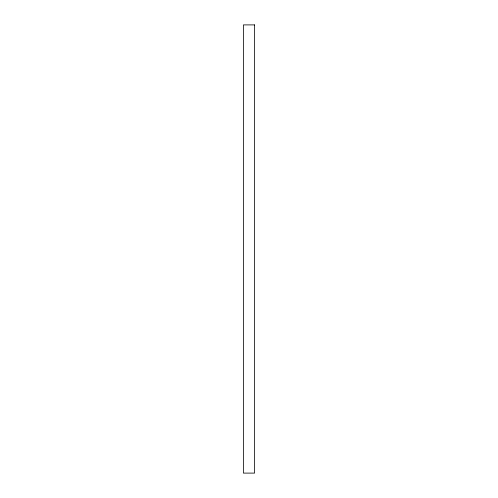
<?xml version="1.0" encoding="UTF-8"?>
<svg xmlns="http://www.w3.org/2000/svg" width="498" height="498" viewBox="0 0 498 498"><rect width="100%" height="100%" fill="white"/><g stroke="black" fill="none" stroke-linecap="round" stroke-linejoin="round"><path stroke-width="0.75" d="M254.603 24.9L243.398 24.9L243.398 473.1L254.603 473.1L254.603 24.9"/></g></svg>
